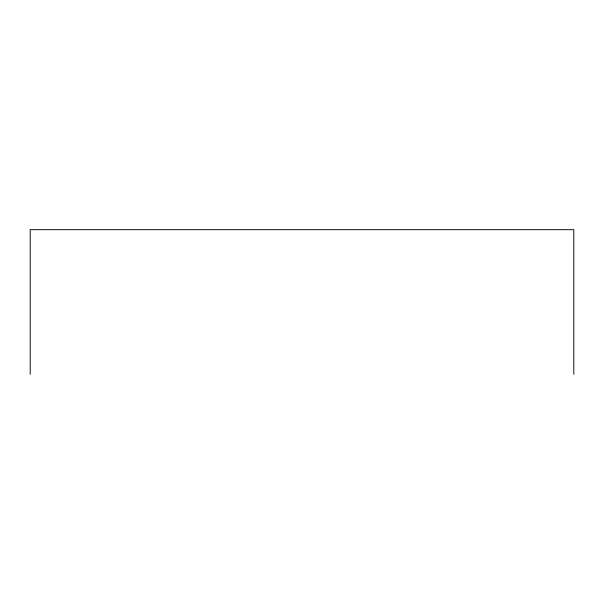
<?xml version="1.0" encoding="UTF-8"?>
<svg xmlns="http://www.w3.org/2000/svg" width="604" height="604" viewBox="0 0 604 604"><rect width="100%" height="100%" fill="white"/><g stroke="black" fill="none" stroke-linecap="round" stroke-linejoin="round"><path stroke-width="0.91" d="M573.8 374.321L573.8 229.679L30.2 229.679L30.2 374.321"/></g></svg>
